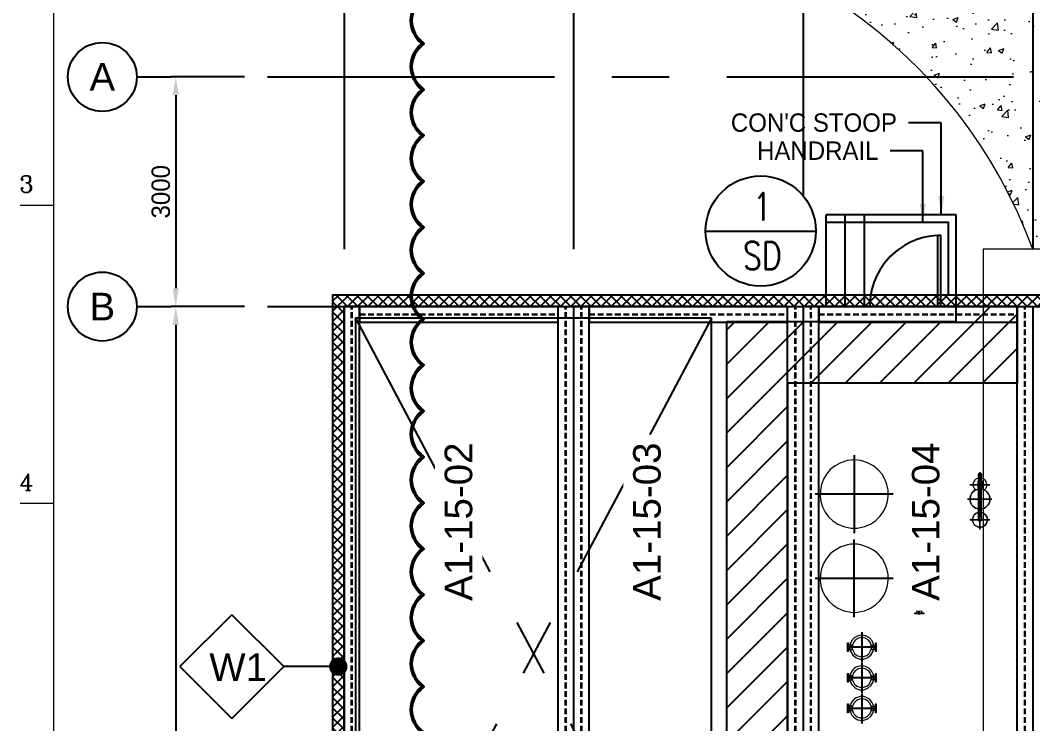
# Model space of a CAD drawing. Header units: millimetres. Extents: x -300 to 383236, y -195106 to -144646.
# Drawn here: x 760 to 13993, y -164152 to -154962 of the extents above; entities that cross this region are included whole.
import ezdxf
from ezdxf.enums import TextEntityAlignment as Align

# ---------------------------------------------------------------- set-up
doc = ezdxf.new("R2010")
doc.units = ezdxf.units.MM
doc.header["$LTSCALE"] = 60
doc.set_wipeout_variables(frame=1)
for name, pattern in [('CENTER', [2, 1.25, -0.25, 0.25, -0.25]), ('CENTER2', [28.575, 19.05, -3.175, 3.175, -3.175]), ('HIDDEN', [0.375, 0.25, -0.125]), ('PDF_IMPORT', [1, 0.8, -0.2])]:
    doc.linetypes.add(name, pattern=pattern)
doc.layers.get('Defpoints').update_dxf_attribs({"color": 140})
for name, color, linetype in [('1', 7, 'Continuous'), ('1CEN', 20, 'CENTER'), ('1ST FL_SIDE-WALL', 8, 'Continuous'), ('3', 7, 'Continuous'), ('AA-XXXX-SYMB', 7, 'Continuous'), ('AA-XXXX-TEXT', 3, 'Continuous'), ('C_TEXT_CONTAINER NO', 7, 'Continuous'), ('CENTER', 1, 'CENTER2'), ('CONTAINER', 2, 'Continuous'), ('DIM', 7, 'Continuous'), ('DIM-SCALE', 7, 'Continuous'), ('DOOR', 3, 'Continuous'), ('INI', 11, 'Continuous'), ('STEEL', 3, 'Continuous')]:
    doc.layers.add(name, color=color, linetype=linetype)
for name, color, linetype, lineweight in [('C_REV', 4, 'Continuous', 50), ('EQUIPMENT', 253, 'Continuous', 0), ('TAN-TIT', 30, 'Continuous', 0), ('TEXT', 3, 'Continuous', 0)]:
    doc.layers.add(name, color=color, linetype=linetype, lineweight=lineweight)
doc.styles.add('ArchiLab', font='')
doc.styles.add('ARCHILAB_ROMANS', font='romans.shx', dxfattribs={"bigfont": 'ghs.shx'})
doc.styles.add('Arial', font='arial.ttf')
doc.styles.add('COM', font='COMPLEX', dxfattribs={"height": 5})
doc.styles.add('GHS', font='romans.shx', dxfattribs={"width": 0.8, "bigfont": 'ghs.shx'})
doc.styles.add('돋움', font='')
doc.styles.get('ArchiLab').set_extended_font_data('Dotum')
doc.styles.get('돋움').set_extended_font_data('Dotum')
doc.linetypes.add('FENCELINE1', pattern='A,1,-0.4,[133,ltypeshp.shx,S=0.4,R=0,X=-0.4,Y=0],-0.4,4', length=5.8)
doc.dimstyles.new('일반도면_0060', dxfattribs={"dimtxt": 240, "dimasz": 240, "dimexe": 60, "dimexo": 300, "dimgap": 75, "dimtad": 1, "dimdec": 0, "dimzin": 0, "dimdsep": 46, "dimtxsty": '돋움', "dimcen": -300, "dimclrd": 7, "dimclre": 7, "dimclrt": 2, "dimadec": 8, "dimazin": 0, "dimtfac": 1, "dimtdec": 0, "dimtix": 1, "dimtmove": 2, "dimatfit": 3, "dimfxl": 1, "dimtolj": 1, "dimtzin": 0, "dimarcsym": 0})

# ---------------------------------------------------------------- blocks, each defined once
blk = doc.blocks.new('A$C44261593')
h = blk.add_hatch()
h.set_pattern_fill('ANSI31', color=253, scale=100)
h.set_pattern_definition([(45, (0, -50460), (-224.5064, 224.5064), [])])
edge = h.paths.add_edge_path()
edge.add_line((-58347, -14256), (-58347, -14056))
edge.add_line((-58347, -14056), (-57547, -14056))
edge.add_line((-57547, -14056), (-57547, -15056))
edge.add_line((-57547, -15056), (-60547, -15056))
edge.add_line((-60547, -15056), (-60547, -31056))
edge.add_line((-60547, -31056), (-57647, -31056))
edge.add_line((-57647, -31056), (-57647, -32268))
edge.add_line((-57647, -32268), (-43347, -32268))
edge.add_line((-43347, -32268), (-43347, -29256))
edge.add_line((-43347, -29256), (-34347, -29256))
edge.add_line((-34347, -29256), (-34347, -14206))
edge.add_line((-34347, -14206), (-33547, -14206))
edge.add_line((-33547, -14206), (-33547, -29256))
edge.add_line((-33547, -29256), (-30497, -29256))
edge.add_line((-30497, -29256), (-30497, -30056))
edge.add_line((-30497, -30056), (-30547, -30056))
edge.add_line((-30547, -30056), (-30547, -34906))
edge.add_line((-30547, -34906), (-30569, -34906))
edge.add_arc((-31590, -35134), 1046, 12.5777, 76.5787)
edge.add_line((-31347, -34117), (-31347, -30056))
edge.add_line((-31347, -30056), (-42547, -30056))
edge.add_line((-42547, -30056), (-42547, -34906))
edge.add_line((-42547, -34906), (-43347, -34906))
edge.add_line((-43347, -34906), (-43347, -33068))
edge.add_line((-43347, -33068), (-57647, -33068))
edge.add_line((-57647, -33068), (-57647, -34906))
edge.add_line((-57647, -34906), (-58447, -34906))
edge.add_line((-58447, -34906), (-58447, -31856))
edge.add_line((-58447, -31856), (-66197, -31856))
edge.add_line((-66197, -31856), (-66197, -31056))
edge.add_line((-66197, -31056), (-61347, -31056))
edge.add_line((-61347, -31056), (-61347, -14256))
edge.add_line((-61347, -14256), (-58347, -14256))
at = {"color": 253}
for p, q in [((-57547, -14056), (-58347, -14056)), ((-58347, -14256), (-58347, -14056)), ((-57547, -15056), (-57547, -14056)), ((-61347, -31056), (-61347, -14256)), ((-58347, -14256), (-61347, -14256)), ((-60547, -31056), (-60547, -15056)), ((-57547, -15056), (-60547, -15056))]:
    blk.add_line(p, q, dxfattribs=at)
blk = doc.blocks.new('*D55')
at = {"layer": 'Defpoints', "color": 0, "transparency": 16777216}
for p in [(3993, -155702), (2793, -158702), (3993, -158702)]:
    blk.add_point(p, dxfattribs=at)
at = {"layer": 'DIM-SCALE', "color": 7, "lineweight": -2, "transparency": 16777216}
for p, q in [((3693, -155702), (2733, -155702)), ((2793, -155942), (2793, -158462)), ((3693, -158702), (2733, -158702))]:
    blk.add_line(p, q, dxfattribs=at)
at = {"layer": 'DIM-SCALE', "color": 7, "transparency": 16777216}
for points in [[(2753, -155942), (2833, -155942), (2793, -155702)], [(2753, -158462), (2833, -158462), (2793, -158702)]]:
    blk.add_solid(points, dxfattribs=at)
at = {"layer": 'DIM-SCALE', "color": 2, "transparency": 16777216, "insert": (2598, -157202), "char_height": 240, "attachment_point": 5, "rotation": 90, "style": '돋움'}
blk.add_mtext('\\A1;3000', dxfattribs=at)
blk = doc.blocks.new('*D56')
at = {"layer": 'Defpoints', "color": 0, "transparency": 16777216}
for p in [(3993, -158702), (2793, -173702), (3993, -173702)]:
    blk.add_point(p, dxfattribs=at)
at = {"layer": 'DIM-SCALE', "color": 7, "lineweight": -2, "transparency": 16777216}
for p, q in [((3693, -158702), (2733, -158702)), ((2793, -158942), (2793, -173462)), ((3693, -173702), (2733, -173702))]:
    blk.add_line(p, q, dxfattribs=at)
at = {"layer": 'DIM-SCALE', "color": 7, "transparency": 16777216}
for points in [[(2753, -158942), (2833, -158942), (2793, -158702)], [(2753, -173462), (2833, -173462), (2793, -173702)]]:
    blk.add_solid(points, dxfattribs=at)
at = {"layer": 'DIM-SCALE', "color": 2, "transparency": 16777216, "insert": (2598, -166202), "char_height": 240, "attachment_point": 5, "rotation": 90, "style": '돋움'}
blk.add_mtext('\\A1;15000', dxfattribs=at)
blk = doc.blocks.new('A$C064809F0')
at = {"layer": 'AA-XXXX-TEXT'}
for p, q in [((475, 566), (1041, 1131)), ((1041, 1131), (1607, 566)), ((1041, 0), (475, 566)), ((1607, 566), (1041, 0))]:
    blk.add_line(p, q, dxfattribs=at)
at = {"layer": 'INI'}
blk.add_line((1041, 0), (475, 566), dxfattribs=at)
at = {"layer": 'AA-XXXX-TEXT', "style": 'ARCHILAB_ROMANS'}
blk.add_attdef('WALLTYPE', text='', height=300, dxfattribs=at).set_placement((1043, 560), align=Align.MIDDLE_CENTER)
blk = doc.blocks.new('A$C1F841B1D')
blk.add_wipeout([(207.3, 585.3), (300, 600), (392.7, 585.3), (476.3, 542.7), (542.7, 476.3), (585.3, 392.7), (600, 300), (585.3, 207.3), (542.7, 123.7), (476.3, 57.3), (392.7, 14.7), (300, 0), (207.3, 14.7), (123.7, 57.3), (57.3, 123.7), (14.7, 207.3), (0, 300), (14.7, 392.7), (57.3, 476.3), (123.7, 542.7)])
at = {"layer": 'AA-XXXX-SYMB'}
blk.add_line((0, 300), (600, 300), dxfattribs=at)
blk.add_circle((300, 300), 300, dxfattribs=at)
at = {"layer": 'AA-XXXX-SYMB', "color": 3, "linetype": 'Continuous', "style": 'ArchiLab'}
for tag, p in [('NO', (307.7, 357.8)), ('MARK', (308.1, 91.4))]:
    blk.add_attdef(tag, text='', height=150, dxfattribs=at).set_placement(p, align=Align.CENTER)
blk = doc.blocks.new('15M')
at = {"linetype": 'HIDDEN', "ltscale": 5}
for p, q in [((-110087, -152171), (-95087, -152171)), ((-110087, -152179), (-95087, -152179)), ((-109989, -152276), (-109989, -154870)), ((-109982, -152276), (-109982, -154870)), ((-95192, -152276), (-95192, -154870)), ((-95185, -152276), (-95185, -154870)), ((-110087, -154968), (-95087, -154968)), ((-110087, -154976), (-95087, -154976))]:
    blk.add_line(p, q, dxfattribs=at)
for points in [[(-110087, -152276), (-95087, -152276), (-95087, -152073), (-110087, -152073)], [(-109884, -154870), (-110087, -154870), (-110087, -152276), (-109884, -152276)], [(-95290, -154870), (-95087, -154870), (-95087, -152276), (-95290, -152276)], [(-110087, -154870), (-95087, -154870), (-95087, -155073), (-110087, -155073)]]:
    blk.add_lwpolyline(points, close=True)
blk = doc.blocks.new('BORDER')
at = {"layer": 'TAN-TIT'}
for p, q in [((4977, 164680), (4977, 3520)), ((4977, 125744), (3534, 125744)), ((4977, 112766), (3534, 112766))]:
    blk.add_line(p, q, dxfattribs=at)
at = {"layer": 'TAN-TIT', "style": 'COM'}
for s, p in [('3', (4111, 126321)), ('4', (4111, 113342))]:
    blk.add_text(s, height=721, dxfattribs=at).set_placement(p, align=Align.RIGHT)

msp = doc.modelspace()

# ---------------------------------------------------------------- linework, layer by layer
for p, q in [((12993, -157502.1), (11293, -157502.1)), ((11293, -158702.1), (11293, -157502.1)), ((11543, -158702.1), (11543, -157502.1)), ((11793, -158702.1), (11793, -157502.1)), ((12993, -158702.1), (12993, -157502.1)), ((10655, -158702.1), (13331, -158702.1))]:
    msp.add_line(p, q)
for points in [[(7993, -158702.1), (10993, -158702.1)], [(10493, -158702.1), (13493, -158702.1)]]:
    msp.add_lwpolyline(points)
at = {"color": 7}
msp.add_lwpolyline([(9793, -158852.1), (5143, -158852.1), (5143, -167627.1), (9793, -167627.1)], close=True, dxfattribs=at)
at = {"layer": '1CEN', "color": 1, "ltscale": 50}
for p, q in [((4993, -154202.1), (4993, -183702.1)), ((7993, -154202.1), (7993, -183702.1)), ((10993, -154202.1), (10993, -183702.1)), ((13993, -154202.1), (13993, -183702.1)), ((3993, -155702.1), (56993, -155702.1)), ((3993, -158702.1), (56993, -158702.1)), ((9793, -158852.1), (5143, -167627.1)), ((5143, -158852.1), (9793, -167627.1))]:
    msp.add_line(p, q, dxfattribs=at)
at = {"layer": '3', "color": 2, "linetype": 'FENCELINE1', "ltscale": 0.01}
msp.add_lwpolyline([(12893, -158552.1), (12893, -157602.1), (11293, -157602.1)], dxfattribs=at)
at = {"layer": 'C_REV'}
msp.add_lwpolyline([(6026.5, -164267.1, -0.5205671), (6026.5, -163667.1, -0.5205671), (6026.5, -163067.1, -0.5205671), (6026.5, -162467.1, -0.5205671), (6026.5, -161867.1, -0.5205671), (6026.5, -161267.1, -0.5205671), (6026.5, -160667.1, -0.5205671), (6026.5, -160067.1, -0.5205671), (6026.5, -159467.1, -0.5205671), (6026.5, -158867.1, -0.5205671), (6026.5, -158267.1, -0.5205671), (6026.5, -157667.1, -0.5205671), (6026.5, -157067.1, -0.5205671), (6026.5, -156467.1, -0.5205671), (6026.5, -155867.1, -0.5205671), (6026.5, -155267.1, -0.5205671), (6026.5, -154667.1, -0.5205671)], format="xyb", dxfattribs=at)
at = {"layer": 'CENTER', "color": 253, "ltscale": 0.001}
for points in [[(11659.1, -160643.2), (11659.1, -161660.8)], [(12167.4, -161152.5), (11150.9, -161152.5)], [(11659.1, -162760.5), (11659.1, -161742.9)], [(12509.1, -162079.8), (12509.1, -161823.5)], [(12632.4, -161951.6), (12385.8, -161951.6)], [(12167.4, -162252.3), (11150.9, -162252.3)], [(12509.1, -162728.1), (12509.1, -162376.6)], [(12667, -162551.8), (12351.2, -162551.8)], [(11759.7, -162956.2), (11759.7, -163347.7)], [(11954.4, -163152), (11564, -163152)], [(11759.7, -163356.3), (11759.7, -163747.8)], [(11954.4, -163552.1), (11564, -163552.1)], [(11759.7, -163756.5), (11759.7, -164146.8)], [(11954.4, -163952.2), (11564, -163952.2)]]:
    msp.add_lwpolyline(points, dxfattribs=at)
at = {"layer": 'DIM'}
for p, q in [((2283, -155702.1), (2733, -155702.1)), ((2283, -158702.1), (2733, -158702.1))]:
    msp.add_line(p, q, dxfattribs=at)
for centre in [(1833, -155702.1), (1833, -158702.1)]:
    msp.add_circle(centre, 450, dxfattribs=at)
at = {"layer": 'DOOR'}
msp.add_line((12753, -158702.1), (12753, -157773), dxfattribs=at)
msp.add_lwpolyline([(12793, -158702.1), (12793, -157772.1, 0.4142136), (11863, -158702.1, 0.4142136)], format="xyb", dxfattribs=at)
at = {"layer": 'EQUIPMENT'}
msp.add_lwpolyline([(13343, -174452.1), (35743, -174452.1), (35743, -157952.1), (13343, -157952.1)], close=True, dxfattribs=at)
at = {"layer": 'EQUIPMENT', "lineweight": 20}
for points in [[(11746.7, -160714.6), (11703.5, -160708.1), (11659.1, -160705.9), (11615.9, -160708.1), (11572.6, -160714.6)], [(11615.9, -161595.9), (11659.1, -161598), (11703.5, -161595.9)], [(11746.7, -161814.3), (11703.5, -161807.8), (11659.1, -161805.7), (11615.9, -161807.8), (11572.6, -161814.3)], [(12484.2, -162044.6), (12416.1, -162044.6), (12416.1, -161858.6), (12484.2, -161858.6)], [(12442, -161892.2), (12457.2, -161892.2)], [(12449.6, -161884.6), (12449.6, -161900.8)], [(12567.5, -161835.9), (12451.8, -161835.9)], [(12567.5, -161838.1), (12451.8, -161838.1)], [(12539.4, -161890), (12524.2, -161884.6), (12509.1, -161883.5), (12494, -161884.6), (12479.9, -161890)], [(12484.2, -161838.1), (12484.2, -161887.8)], [(12534, -161838.1), (12534, -161887.8)], [(12534, -162044.6), (12602.1, -162044.6), (12602.1, -161858.6), (12534, -161858.6)], [(12561, -161892.2), (12576.1, -161892.2)], [(12568.6, -161884.6), (12568.6, -161900.8)], [(12442, -162011.1), (12457.2, -162011.1)], [(12449.6, -162018.7), (12449.6, -162003.6)], [(12567.5, -162066.3), (12451.8, -162066.3)], [(12567.5, -162068.4), (12451.8, -162068.4)], [(12484.2, -162016.5), (12484.2, -162066.3)], [(12494, -162018.7), (12509.1, -162020.9), (12524.2, -162018.7)], [(12534, -162016.5), (12534, -162066.3)], [(12561, -162011.1), (12576.1, -162011.1)], [(12568.6, -162018.7), (12568.6, -162003.6)], [(12462.6, -162402.6), (12462.6, -162387.4)], [(12552.4, -162435), (12530.7, -162428.5), (12509.1, -162427.4), (12487.5, -162428.5), (12466.9, -162435)], [(12548, -162459.9), (12528.6, -162453.4), (12509.1, -162452.3), (12489.6, -162453.4), (12471.2, -162459.9)], [(12481, -162400.4), (12481, -162452.3), (12537.2, -162452.3), (12537.2, -162400.4)], [(12509.1, -162453.4), (12509.1, -162387.4)], [(12556.7, -162402.6), (12556.7, -162387.4)], [(11615.9, -162695.6), (11659.1, -162697.8), (11703.5, -162695.6)], [(12462.6, -162701), (12462.6, -162716.2)], [(12481, -162703.2), (12481, -162652.4), (12537.2, -162652.4), (12537.2, -162703.2)], [(12487.5, -162675.1), (12509.1, -162677.2), (12530.7, -162675.1)], [(12489.6, -162650.2), (12509.1, -162652.4), (12528.6, -162650.2)], [(12556.7, -162701), (12556.7, -162716.2)], [(11807.3, -163003.8), (11783.5, -162997.3), (11759.7, -162996.3), (11734.8, -162997.3), (11711, -163003.8)], [(11584.5, -163105.5), (11569.4, -163105.5)], [(11636.4, -163152), (11569.4, -163152)], [(11583.4, -163180.1), (11634.3, -163180.1), (11634.3, -163123.9), (11583.4, -163123.9)], [(11801.9, -163034.1), (11781.3, -163028.7), (11759.7, -163026.5), (11738.1, -163028.7), (11716.4, -163034.1)], [(11881.9, -163152), (11948.9, -163152)], [(11936, -163180.1), (11884.1, -163180.1), (11884.1, -163123.9), (11936, -163123.9)], [(11933.8, -163105.5), (11948.9, -163105.5)], [(11584.5, -163198.5), (11569.4, -163198.5)], [(11738.1, -163275.2), (11759.7, -163277.4), (11781.3, -163275.2)], [(11933.8, -163198.5), (11948.9, -163198.5)], [(11734.8, -163306.6), (11759.7, -163308.8), (11783.5, -163306.6)], [(11584.5, -163505.6), (11569.4, -163505.6)], [(11636.4, -163552.1), (11569.4, -163552.1)], [(11583.4, -163580.2), (11634.3, -163580.2), (11634.3, -163524), (11583.4, -163524)], [(11801.9, -163434.2), (11781.3, -163428.8), (11759.7, -163426.6), (11738.1, -163428.8), (11716.4, -163434.2)], [(11881.9, -163552.1), (11948.9, -163552.1)], [(11936, -163580.2), (11884.1, -163580.2), (11884.1, -163524), (11936, -163524)], [(11933.8, -163505.6), (11948.9, -163505.6)], [(11584.5, -163598.6), (11569.4, -163598.6)], [(11738.1, -163675.4), (11759.7, -163677.5), (11781.3, -163675.4)], [(11933.8, -163598.6), (11948.9, -163598.6)], [(11584.5, -163904.6), (11569.4, -163904.6)], [(11583.4, -163980.3), (11634.3, -163980.3), (11634.3, -163924.1), (11583.4, -163924.1)], [(11936, -163980.3), (11884.1, -163980.3), (11884.1, -163924.1), (11936, -163924.1)], [(11933.8, -163904.6), (11948.9, -163904.6)], [(11636.4, -163952.2), (11569.4, -163952.2)], [(11584.5, -163998.7), (11569.4, -163998.7)], [(11881.9, -163952.2), (11948.9, -163952.2)], [(11933.8, -163998.7), (11948.9, -163998.7)]]:
    msp.add_lwpolyline(points, dxfattribs=at)
for points in [[(13333.1, -160896.2), (13273.6, -160896.2)], [(13285.5, -160913.5), (13285.5, -160908.1)], [(13302.8, -160867), (13302.8, -161614.3)], [(13320.1, -160913.5), (13320.1, -160908.1)], [(13172, -161029.2), (13433.7, -161029.2), (13172, -161029.2), (13302.8, -161029.2)], [(13267.1, -160947), (13287.7, -160940.6)], [(13279, -160979.5), (13279, -161029.2), (13279, -160979.5), (13326.6, -160979.5), (13326.6, -161029.2), (13326.6, -160979.5)], [(13325.5, -161036.8), (13325.5, -161072.5), (13280.1, -161072.5), (13280.1, -161036.8), (13280.1, -161072.5), (13325.5, -161072.5)], [(13323.4, -160926.5), (13282.3, -160926.5), (13282.3, -160913.5), (13289.8, -160913.5), (13282.3, -160913.5), (13282.3, -160926.5), (13323.4, -160926.5), (13323.4, -160913.5), (13315.8, -160913.5), (13323.4, -160913.5)], [(13287.7, -160979.5), (13287.7, -160926.5)], [(13319, -160979.5), (13319, -160926.5)], [(13319, -160940.6), (13338.5, -160947)], [(13246.6, -161099.5), (13232.5, -161084.4)], [(13265, -161092), (13285.5, -161087.6)], [(13285.5, -161072.5), (13285.5, -161444.5)], [(13320.1, -161072.5), (13320.1, -161444.5)], [(13320.1, -161087.6), (13341.8, -161092)], [(13374.2, -161084.4), (13359.1, -161099.5)], [(13141.7, -161217.4), (13457.5, -161217.4)], [(13249.8, -161404.5), (13267.1, -161395.8), (13285.5, -161390.4), (13267.1, -161395.8)], [(13285.5, -161346.1), (13265, -161341.8)], [(13341.8, -161341.8), (13320.1, -161346.1)], [(13320.1, -161390.4), (13338.5, -161395.8), (13355.8, -161404.5), (13338.5, -161395.8)], [(13172, -161486.7), (13433.7, -161486.7)], [(13325.5, -161486.7), (13325.5, -161444.5), (13280.1, -161444.5), (13280.1, -161486.7), (13282.3, -161495.3), (13286.6, -161502.9), (13294.2, -161507.2), (13302.8, -161509.4), (13311.5, -161507.2), (13319, -161502.9), (13323.4, -161495.3)], [(13325.5, -161486.7), (13325.5, -161444.5), (13280.1, -161444.5), (13280.1, -161486.7), (13282.3, -161495.3), (13286.6, -161502.9), (13294.2, -161507.2), (13302.8, -161509.4), (13311.5, -161507.2), (13319, -161502.9), (13323.4, -161495.3)], [(13322.3, -161582.9), (13302.8, -161584), (13283.4, -161582.9), (13302.8, -161584)], [(12449.6, -161887.8), (12446.4, -161888.9), (12445.3, -161892.2), (12446.4, -161895.4), (12449.6, -161897.6), (12452.9, -161895.4), (12455, -161892.2), (12452.9, -161888.9)], [(12568.6, -161887.8), (12565.3, -161888.9), (12564.2, -161892.2), (12565.3, -161895.4), (12568.6, -161897.6), (12571.8, -161895.4), (12572.9, -161892.2), (12571.8, -161888.9)], [(12449.6, -162006.8), (12446.4, -162007.9), (12445.3, -162011.1), (12446.4, -162014.4), (12449.6, -162016.5), (12452.9, -162014.4), (12455, -162011.1), (12452.9, -162007.9)], [(12568.6, -162006.8), (12565.3, -162007.9), (12564.2, -162011.1), (12565.3, -162014.4), (12568.6, -162016.5), (12571.8, -162014.4), (12572.9, -162011.1), (12571.8, -162007.9)], [(12567.5, -162389.6), (12567.5, -162400.4), (12451.8, -162400.4), (12451.8, -162389.6)], [(12567.5, -162714), (12451.8, -162714), (12451.8, -162703.2), (12567.5, -162703.2)], [(11571.5, -163094.7), (11583.4, -163094.7), (11583.4, -163209.3), (11571.5, -163209.3)], [(11946.8, -163094.7), (11946.8, -163209.3), (11936, -163209.3), (11936, -163094.7)], [(11571.5, -163493.7), (11583.4, -163493.7), (11583.4, -163609.4), (11571.5, -163609.4)], [(11946.8, -163493.7), (11946.8, -163609.4), (11936, -163609.4), (11936, -163493.7)], [(11571.5, -163893.8), (11583.4, -163893.8), (11583.4, -164009.5), (11571.5, -164009.5)], [(11946.8, -163893.8), (11946.8, -164009.5), (11936, -164009.5), (11936, -163893.8)]]:
    msp.add_lwpolyline(points, close=True, dxfattribs=at)
at = {"layer": 'EQUIPMENT', "linetype": 'PDF_IMPORT', "lineweight": 20, "ltscale": 0.040833}
for points in [[(13302.8, -161029.2), (13433.7, -161029.2)], [(13302.8, -161486.7), (13433.7, -161486.7)]]:
    msp.add_lwpolyline(points, close=True, dxfattribs=at)
at = {"layer": 'EQUIPMENT', "lineweight": 20}
for points in [[(13265, -161092, 0.741342), (13265, -161341.8, -0.741342)], [(13341.8, -161341.8, 0.7325758), (13341.8, -161092, -0.7325758)], [(13249.8, -161404.5, 0.6690609), (13283.4, -161582.9, -0.6690609)], [(13322.3, -161582.9, 0.6694875), (13355.8, -161404.5, -0.6694875)], [(11801.9, -163834.3), (11781.3, -163828.9), (11759.7, -163826.7), (11738.1, -163828.9), (11716.4, -163834.3, 0.7662922), (11738.1, -164075.5), (11759.7, -164076.5), (11781.3, -164075.5, 0.7622485)]]:
    msp.add_lwpolyline(points, format="xyb", close=True, dxfattribs=at)
at = {"layer": 'EQUIPMENT', "linetype": 'PDF_IMPORT', "lineweight": 20, "ltscale": 0.049167}
msp.add_lwpolyline([(13302.8, -161217.4), (13457.5, -161217.4)], close=True, dxfattribs=at)
at = {"layer": 'EQUIPMENT', "lineweight": 20}
for points in [[(11807.3, -163402.8), (11783.5, -163397.4), (11759.7, -163395.3), (11734.8, -163397.4), (11711, -163402.8, 0.7855964), (11734.8, -163706.7), (11759.7, -163707.8), (11783.5, -163706.7)], [(11807.3, -163803), (11783.5, -163797.5), (11759.7, -163795.4), (11734.8, -163797.5), (11711, -163803, 0.7845656), (11734.8, -164106.8), (11759.7, -164107.9), (11783.5, -164106.8)]]:
    msp.add_lwpolyline(points, format="xyb", dxfattribs=at)
for centre, radius in [((13302.8, -160896.3), 20.6), ((13302.8, -160896.3), 20.6), ((13302.9, -161029.2), 23.8), ((13302.9, -161029.2), 23.8)]:
    msp.add_circle(centre, radius, dxfattribs=at)
for points in [[(11572.6, -160714.6), (11071.6, -160827.1), (11106.1, -161532.6), (11615.9, -161595.9)], [(11703.5, -161595.9), (12213, -161529), (12247.5, -160831), (11746.7, -160714.6)], [(13267.1, -160947), (13212, -160971.8), (13196.1, -161036.5), (13232.5, -161084.4)], [(13267.1, -160947), (13212, -160971.8), (13196.1, -161036.5), (13232.5, -161084.4)], [(13374.2, -161084.4), (13410.6, -161038.8), (13392.1, -160969.6), (13338.5, -160947)], [(13374.2, -161084.4), (13410.6, -161038.8), (13392.1, -160969.6), (13338.5, -160947)], [(11572.6, -161814.3), (11071.4, -161928.9), (11105.4, -162631.3), (11615.9, -162695.6)], [(11703.5, -162695.6), (12213.4, -162628.5), (12247.6, -161932), (11746.7, -161814.3)], [(12479.9, -161890), (12420.6, -161919.5), (12430.9, -162004.3), (12494, -162018.7)], [(12524.2, -162018.7), (12587.7, -162005.2), (12597.1, -161919.5), (12539.4, -161890)], [(12466.9, -162435), (12346.8, -162479.6), (12362.1, -162650.7), (12487.5, -162675.1)], [(12471.2, -162459.9), (12380, -162498.9), (12392.4, -162628.9), (12489.6, -162650.2)], [(12528.6, -162650.2), (12625.9, -162630.9), (12638.8, -162498.6), (12548, -162459.9)], [(12530.7, -162675.1), (12656.3, -162650.6), (12672.3, -162481.3), (12552.4, -162435)], [(11711, -163003.8), (11555.1, -163056.6), (11573.1, -163277.4), (11734.8, -163306.6)], [(11783.5, -163306.6), (11945.9, -163278), (11963.1, -163055.7), (11807.3, -163003.8)], [(11716.4, -163034.1), (11596.5, -163081.1), (11611.8, -163251.3), (11738.1, -163275.2)], [(11781.3, -163275.2), (11907, -163249.6), (11921.2, -163080.9), (11801.9, -163034.1)], [(11783.5, -163706.7), (11947.1, -163676.5), (11962.2, -163457.3), (11807.3, -163402.8)], [(11716.4, -163434.2), (11596.5, -163481.3), (11611.9, -163650.6), (11738.1, -163675.4)], [(11781.3, -163675.4), (11906.8, -163648.9), (11921.3, -163481.3), (11801.9, -163434.2)], [(11783.5, -164106.8), (11945.8, -164077.5), (11962.8, -163857.2), (11807.3, -163803)]]:
    msp.add_open_spline(points, degree=3, dxfattribs=at)

# ---------------------------------------------------------------- block references
msp.add_blockref('A$C44261593', (71340, -144646.1))
at = {"layer": 'AA-XXXX-SYMB'}
ref = msp.add_blockref('A$C064809F0', (4773.4, -164084.2), dxfattribs=dict(at, xscale=-1.2, yscale=1.2, zscale=1.2))
ref.add_attrib('WALLTYPE', 'W1', dxfattribs={"layer": 'AA-XXXX-TEXT', "height": 360, "style": 'Arial'}).set_placement((3608.2, -163412.2), align=Align.MIDDLE_CENTER)

# ---------------------------------------------------------------- texts
at = {"layer": 'DIM-SCALE', "color": 2, "char_height": 240, "attachment_point": 6, "style": '돋움'}
for s, insert in [("\\A1;CON'C STOOP", (12218.3, -156300.1)), ('\\A1;HANDRAIL', (11977.6, -156665.4))]:
    msp.add_mtext(s, dxfattribs=dict(at, insert=insert))
at = {"layer": 'TEXT', "color": 3, "linetype": 'Continuous', "style": 'Arial'}
for s, p in [('A', (1833, -155702.1)), ('B', (1833, -158702.1))]:
    msp.add_text(s, height=360, dxfattribs=at).set_placement(p, align=Align.MIDDLE)

# ---------------------------------------------------------------- dimensions: what is measured, and where the dimension line sits
at = {"layer": 'DIM-SCALE'}
for base, p1, p2, picture, middle in [((2793, -158702.1), (3993, -155702.1), (3993, -158702.1), '*D55', (2597.8, -157202.1)), ((2793, -173702.1), (3993, -158702.1), (3993, -173702.1), '*D56', (2597.8, -166202.1))]:
    dim = msp.add_linear_dim(base=base, p1=p1, p2=p2, angle=90, dimstyle='일반도면_0060', dxfattribs=at)
    dim.commit()
    dim.dimension.update_dxf_attribs({"geometry": picture, "text_midpoint": middle})

# ---------------------------------------------------------------- leaders
at = {"layer": 'AA-XXXX-SYMB', "color": 3}
msp.add_leader([(4916.8, -163405.4), (4203.2, -163405.4)], dimstyle='일반도면_0060', override={"dimexo": 0, "dimldrblk": 'Dot'}, dxfattribs=at)
at = {"layer": 'DIM-SCALE'}
for points in [[(12797.5, -157496.4), (12797.5, -156300.1), (12368.3, -156300.1)], [(12556.8, -157596.4), (12556.8, -156665.4), (12127.6, -156665.4)]]:
    msp.add_leader(points, dimstyle='일반도면_0060', dxfattribs=at)

# ---------------------------------------------------------------- next in the draw order: block references
at = {"layer": 'AA-XXXX-SYMB', "linetype": 'Continuous'}
ref = msp.add_blockref('A$C1F841B1D', (9717.7, -158435), dxfattribs=dict(at, xscale=2.4, yscale=2.4, zscale=2.4))
ref.add_attrib('NO', '1', dxfattribs={"layer": 'STEEL', "linetype": 'Continuous', "height": 360, "style": 'GHS', "width": 0.8}).set_placement((10456.2, -157576.3), align=Align.CENTER)
ref.add_attrib('MARK', 'SD', dxfattribs={"layer": 'STEEL', "linetype": 'Continuous', "height": 360, "style": 'GHS', "width": 0.8}).set_placement((10457.2, -158215.5), align=Align.CENTER)

# ---------------------------------------------------------------- next in the draw order: wipeouts: each hides what was drawn before it
for points in [[(6799.5, -162672.9), (6799.5, -160377.8), (6179.9, -160377.8), (6179.9, -162672.9)], [(9262.5, -162672.9), (9262.5, -160374.1), (8642.7, -160374.1), (8642.7, -162672.9)], [(12905.2, -162672.9), (12905.2, -160375.5), (12285.6, -160375.5), (12285.6, -162672.9)]]:
    msp.add_wipeout(points).dxf.layer = 'C_TEXT_CONTAINER NO'

# ---------------------------------------------------------------- next in the draw order: hatches: boundary and pattern name
at = {"layer": '1ST FL_SIDE-WALL'}
h = msp.add_hatch(dxfattribs=at)
h.set_pattern_fill('ANSI37', color=252, scale=750, angle=-90)
h.set_pattern_definition([(315, (0, 0), (66.29126, 66.29126), []), (45, (0, 0), (-66.29126, 66.29126), [])])
h.paths.add_polyline_path([(4993, -179702.1), (4993, -158702.1), (40993, -158702.1), (40993, -173702.1), (46993, -173702.1), (46993, -176702.1), (55993, -176702.1), (55993, -176552.1), (47143, -176552.1), (47143, -173552.1), (41143, -173552.1), (41143, -158552.1), (4843, -158552.1), (4843, -179852.1), (37843, -179852.1), (37843, -185852.1), (56143, -185852.1), (56143, -179702.1), (55993, -179702.1), (55993, -185702.1), (37993, -185702.1), (37993, -179702.1)])
at = {"layer": 'EQUIPMENT'}
h = msp.add_hatch(dxfattribs=at)
h.set_pattern_fill('AR-CONC', color=256, scale=100, style=0)
h.set_pattern_definition([(50, (72941.8, 3e-08), (717.2602, -62.7521), [75, -825]), (355, (72941.8, 3e-08), (-138.7513, 752.192), [60, -660]), (100.4514, (73001.6, -5.2), (578.5094, 689.4395), [63.7402, -701.142]), (46.1842, (72941.8, 200), (1067.241, -165.519), [112.5, -1237.5]), (96.6356, (73030.7, 186.2), (934.663, 974.118), [95.61, -1051.713]), (351.1842, (72941.8, 200), (934.662, 974.1186), [90, -990]), (21, (73041.8, 150), (596.907, -402.6189), [75, -825]), (326, (73041.8, 150), (243.3153, 725.15), [60, -660]), (71.4514, (73091.55, 116.45), (840.2226, 322.5305), [63.7402, -701.142]), (37.5, (72941.8, 3e-08), (12.15986, 332.89385), [0, -652, 0, -670, 0, -662.5]), (7.5, (72941.8, 3e-08), (263.0695, 394.4117), [0, -382, 0, -637, 0, -252.5]), (327.5, (72718.8, 3e-08), (533.82244, -22.55487), [0, -250, 0, -780, 0, -1035]), (317.5, (72618.8, 3e-08), (583.1862, 100.105), [0, -325, 0, -518, 0, -735])])
h.paths.add_polyline_path([(19993, -154425.7), (10946.5, -154425.7, -0.1823906), (13993, -157952.1), (19993, -157952.1)])
h.paths.add_polyline_path([(18311.2, -156329.8), (18373.1, -156243.2), (18385.5, -156255.5), (18397.8, -156267.9)], flags=16)
h.paths.add_polyline_path([(18326.1, -156315), (18373.5, -156248.5), (18392.4, -156267.4), (18326.5, -156314.6)], flags=0)
h.paths.add_polyline_path([(18341.3, -156299.6), (18374, -156254), (18387, -156267)], flags=0)
h.paths.add_polyline_path([(18356.3, -156284.7), (18374.4, -156259.3), (18381.7, -156266.6)], flags=0)
h.paths.add_polyline_path([(14702.4, -155672.2), (14690.1, -155659.9), (14677.7, -155647.5), (14764.3, -155585.6)], flags=16)
h.paths.add_polyline_path([(14749.5, -155600.4), (14702, -155666.9), (14683.1, -155648), (14749.1, -155600.9)], flags=0)
h.paths.add_polyline_path([(14734.2, -155615.8), (14701.6, -155661.4), (14688.5, -155648.4)], flags=0)
h.paths.add_polyline_path([(14719.2, -155630.7), (14701.1, -155656.1), (14693.9, -155648.8)], flags=0)
h.paths.add_polyline_path([(14950.4, -156106.6), (18236.3, -156106.6), (18236.3, -155796.1), (14950.4, -155796.1)], flags=24)

# ---------------------------------------------------------------- next in the draw order: linework, layer by layer
at = {"layer": '1ST FL_SIDE-WALL', "color": 3}
msp.add_lwpolyline([(55993, -176702.1), (55993, -176552.1), (47143, -176552.1), (47143, -173552.1), (41143, -173552.1), (41143, -158552.1), (4843, -158552.1), (4843, -179852.1), (37843, -179852.1), (37843, -185852.1), (56143, -185852.1), (56143, -179702.1), (55993, -179702.1), (55993, -185702.1), (37993, -185702.1), (37993, -179702.1), (4993, -179702.1), (4993, -158702.1), (40993, -158702.1), (40993, -173702.1), (46993, -173702.1), (46993, -176702.1), (55993, -176702.1)], dxfattribs=at)
at = {"layer": 'CONTAINER', "const_width": 10}
for points in [[(4993, -158702.1), (7993, -158702.1), (7993, -173702.1), (4993, -173702.1)], [(10993, -158702.1), (7993, -158702.1), (7993, -173702.1), (10993, -173702.1)], [(10993, -158702.1), (13993, -158702.1), (13993, -173702.1), (10993, -173702.1)]]:
    msp.add_lwpolyline(points, close=True, dxfattribs=at)
at = {"layer": 'EQUIPMENT'}
msp.add_arc((7796.9, -160225.7), 6600, 20.15012, 90, dxfattribs=at)

# ---------------------------------------------------------------- next in the draw order: block references
at = {"rotation": 90}
for p in [(-147080.4, -63615.1), (-144080.4, -63615.1), (-141080.4, -63615.1)]:
    msp.add_blockref('15M', p, dxfattribs=at)
at = {"layer": '1', "xscale": 0.3, "yscale": 0.3, "zscale": 0.3}
msp.add_blockref('BORDER', (-300, -195106.1), dxfattribs=at)

# ---------------------------------------------------------------- next in the draw order: texts
at = {"layer": 'C_TEXT_CONTAINER NO', "color": 3, "style": 'Arial'}
for s, p in [('A1-15-02', (6487.3, -161512.1)), ('A1-15-03', (8950.2, -161512.1)), ('A1-15-04', (12593, -161512.1))]:
    msp.add_text(s, height=360, rotation=90, dxfattribs=at).set_placement(p, align=Align.MIDDLE_CENTER)

doc.saveas('drawing.dxf')
